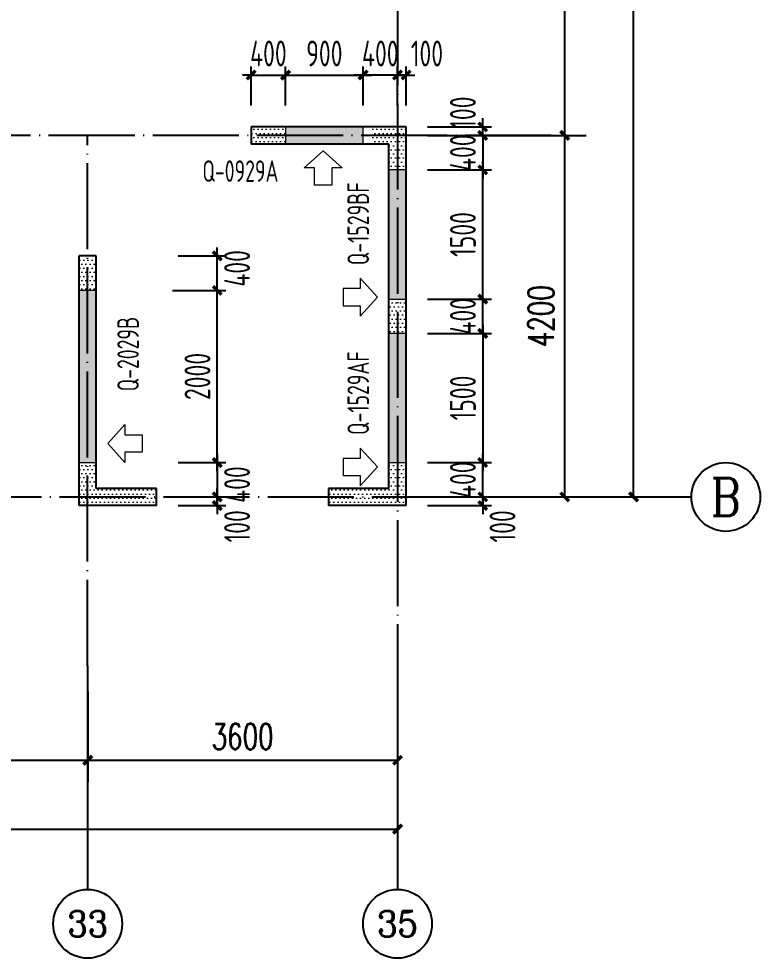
# Model space of a CAD drawing. Extents: x -85320 to 1679916, y -1321939 to 627.
# Drawn here: x 1151019 to 1159633, y -780669 to -769753 of the extents above; entities that cross this region are included whole.
import ezdxf
from ezdxf.enums import TextEntityAlignment as Align

# ---------------------------------------------------------------- set-up
doc = ezdxf.new("R2010")
doc.units = 0
doc.header["$LTSCALE"] = 1000
doc.linetypes.add('DOTE', pattern=[2.42, 2, -0.2, 0.02, -0.2])
for name, color, linetype in [('AXIS', 3, 'Continuous'), ('AXIS_TEXT', 7, 'Continuous'), ('DOTE', 1, 'DOTE'), ('G-06墙-01砼墙', 50, 'Continuous')]:
    doc.layers.add(name, color=color, linetype=linetype)
for name, color, linetype, lineweight in [('DIM', 3, 'Continuous', 0), ('WCOL', 7, 'Continuous', 0), ('WCOL_DE_DIM', 3, 'Continuous', 0), ('WCOL_HATCH', 251, 'Continuous', 0), ('预制墙标注', 2, 'Continuous', 18)]:
    doc.layers.add(name, color=color, linetype=linetype, lineweight=lineweight)
doc.styles.add('_TCH_AXIS', font='COMPLEX', dxfattribs={"bigfont": 'GBCBIG'})
doc.styles.add('_TCH_DIM_T3', font='SIMPLEX', dxfattribs={"width": 0.705882, "bigfont": 'GBCBIG'})
doc.styles.add('COMPLEX', font='COMPLEX')
doc.styles.add('TSSD_Dimension', font='tssdeng.shx', dxfattribs={"width": 0.7, "bigfont": 'hztxt.shx'})
doc.styles.add('TSSD_Rein', font='Tssdeng.shx', dxfattribs={"width": 0.7, "bigfont": 'hztxt.shx'})
doc.styles.add('样式 1', font='yjkeng.shx', dxfattribs={"width": 0.7, "bigfont": 'yjkchn.shx'})
doc.dimstyles.new('_TCH_ARCH&&100', dxfattribs={"dimtxt": 297.5, "dimasz": 100, "dimexe": 250, "dimexo": 300, "dimgap": 126.25, "dimtad": 1, "dimdec": 0, "dimzin": 0, "dimdsep": 46, "dimtxsty": '_TCH_DIM_T3', "dimblk": 'ARCHTICK', "dimcen": 0.09, "dimclrt": 7, "dimazin": 2, "dimtfac": 1, "dimtdec": 0, "dimtix": 1, "dimtmove": 2, "dimatfit": 3, "dimfxl": 1, "dimtolj": 1, "dimtzin": 0, "dimarcsym": 0})
doc.dimstyles.new('TSSD_100_100', dxfattribs={"dimtxt": 300, "dimasz": 100, "dimexe": 100, "dimexo": 250, "dimgap": 100, "dimtad": 1, "dimdec": 0, "dimzin": 0, "dimdsep": 46, "dimtxsty": 'TSSD_Dimension', "dimblk": 'ARCHTICK', "dimblk1": 'ARCHTICK', "dimblk2": 'ARCHTICK', "dimcen": 0, "dimdle": 100, "dimclrt": 7, "dimadec": 0, "dimazin": 0, "dimtfac": 1, "dimtdec": 0, "dimtix": 1, "dimtmove": 2, "dimatfit": 3, "dimfxl": 1, "dimtolj": 1, "dimtzin": 0, "dimarcsym": 0})
doc.dimstyles.new('TSSD_100_100$0', dxfattribs={"dimtxt": 300, "dimasz": 100, "dimexe": 100, "dimexo": 250, "dimgap": 80, "dimtad": 1, "dimdec": 0, "dimzin": 0, "dimdsep": 46, "dimtxsty": 'TSSD_Rein', "dimblk": 'ARCHTICK', "dimcen": 0, "dimdle": 100, "dimclrt": 7, "dimadec": 0, "dimazin": 0, "dimtfac": 1, "dimtdec": 0, "dimtix": 1, "dimtmove": 2, "dimatfit": 3, "dimldrblk": '_TSDBK', "dimfxl": 1, "dimtolj": 1, "dimtzin": 0, "dimarcsym": 0})
pattern_1 = [(0, (-5587162.457, -547627.714), (23.8125, 47.625), [0, -47.625])]

# ---------------------------------------------------------------- blocks, each defined once
blk = doc.blocks.new('_ArchTick')
at = {"color": 0, "linetype": 'ByBlock', "const_width": 0.4}
blk.add_lwpolyline([(-0.5, -0.5), (0.5, 0.5)], dxfattribs=at)
blk = doc.blocks.new('*D14')
at = {"layer": 'AXIS', "color": 0, "lineweight": -2, "transparency": 16777216}
for p, q in [((1501930, -350498), (1501930, -351546)), ((1505830, -350498), (1505830, -351546)), ((1501930, -351296), (1505830, -351296))]:
    blk.add_line(p, q, dxfattribs=at)
at = {"layer": 'Defpoints', "color": 0, "transparency": 16777216}
for p in [(1501930, -350198), (1505830, -350198), (1505830, -351296)]:
    blk.add_point(p, dxfattribs=at)
at = {"layer": 'AXIS', "color": 0, "lineweight": -2, "transparency": 16777216, "xscale": 100, "yscale": 100, "zscale": 100, "rotation": 180}
blk.add_blockref('_ArchTick', (1501930, -351296), dxfattribs=at)
at = {"layer": 'AXIS', "color": 0, "lineweight": -2, "transparency": 16777216, "xscale": 100, "yscale": 100, "zscale": 100}
blk.add_blockref('_ArchTick', (1505830, -351296), dxfattribs=at)
at = {"layer": 'AXIS', "color": 7, "transparency": 16777216, "insert": (1503880, -351021), "char_height": 297.5, "attachment_point": 5, "style": '_TCH_DIM_T3'}
blk.add_mtext('\\A1;3900', dxfattribs=at)
blk = doc.blocks.new('*D15')
at = {"layer": 'AXIS', "color": 0, "lineweight": -2, "transparency": 16777216}
for p, q in [((1505830, -350498), (1505830, -351546)), ((1509430, -350498), (1509430, -351546)), ((1505830, -351296), (1509430, -351296))]:
    blk.add_line(p, q, dxfattribs=at)
at = {"layer": 'Defpoints', "color": 0, "transparency": 16777216}
for p in [(1505830, -350198), (1509430, -350198), (1509430, -351296)]:
    blk.add_point(p, dxfattribs=at)
at = {"layer": 'AXIS', "color": 0, "lineweight": -2, "transparency": 16777216, "xscale": 100, "yscale": 100, "zscale": 100, "rotation": 180}
blk.add_blockref('_ArchTick', (1505830, -351296), dxfattribs=at)
at = {"layer": 'AXIS', "color": 0, "lineweight": -2, "transparency": 16777216, "xscale": 100, "yscale": 100, "zscale": 100}
blk.add_blockref('_ArchTick', (1509430, -351296), dxfattribs=at)
at = {"layer": 'AXIS', "color": 7, "transparency": 16777216, "insert": (1507630, -351021), "char_height": 297.5, "attachment_point": 5, "style": '_TCH_DIM_T3'}
blk.add_mtext('\\A1;3600', dxfattribs=at)
blk = doc.blocks.new('*D39')
at = {"layer": 'AXIS', "color": 0, "lineweight": -2, "transparency": 16777216}
for p, q in [((1510334, -344036), (1511622, -344036)), ((1511372, -348236), (1511372, -344036)), ((1510334, -348236), (1511622, -348236))]:
    blk.add_line(p, q, dxfattribs=at)
at = {"layer": 'Defpoints', "color": 0, "transparency": 16777216}
for p in [(1510034, -344036), (1511372, -344036), (1510034, -348236)]:
    blk.add_point(p, dxfattribs=at)
at = {"layer": 'AXIS', "color": 0, "lineweight": -2, "transparency": 16777216, "xscale": 100, "yscale": 100, "zscale": 100}
for p, rotation in [((1511372, -344036), 90), ((1511372, -348236), 270)]:
    blk.add_blockref('_ArchTick', p, dxfattribs=dict(at, rotation=rotation))
at = {"layer": 'AXIS', "color": 7, "transparency": 16777216, "insert": (1511097, -346136), "char_height": 297.5, "attachment_point": 5, "rotation": 90, "style": '_TCH_DIM_T3'}
blk.add_mtext('\\A1;4200', dxfattribs=at)
blk = doc.blocks.new('*D40')
at = {"layer": 'AXIS', "color": 0, "lineweight": -2, "transparency": 16777216}
for p, q in [((1510334, -339436), (1511622, -339436)), ((1511372, -344036), (1511372, -339436)), ((1510334, -344036), (1511622, -344036))]:
    blk.add_line(p, q, dxfattribs=at)
at = {"layer": 'Defpoints', "color": 0, "transparency": 16777216}
for p in [(1510034, -339436), (1511372, -339436), (1510034, -344036)]:
    blk.add_point(p, dxfattribs=at)
at = {"layer": 'AXIS', "color": 0, "lineweight": -2, "transparency": 16777216, "xscale": 100, "yscale": 100, "zscale": 100}
for p, rotation in [((1511372, -339436), 90), ((1511372, -344036), 270)]:
    blk.add_blockref('_ArchTick', p, dxfattribs=dict(at, rotation=rotation))
at = {"layer": 'AXIS', "color": 7, "transparency": 16777216, "insert": (1511097, -341736), "char_height": 297.5, "attachment_point": 5, "rotation": 90, "style": '_TCH_DIM_T3'}
blk.add_mtext('\\A1;4600', dxfattribs=at)
blk = doc.blocks.new('_AXISO')
blk.add_circle((0, 0), 0.5)
at = {"layer": 'AXIS_TEXT', "style": 'COMPLEX', "width": 1.041667}
blk.add_attdef('A', text='', height=0.56, dxfattribs=at).set_placement((-0.25, -0.28), (0.25, -0.28), align=Align.FIT)
blk = doc.blocks.new('*D44')
at = {"layer": 'AXIS', "color": 0, "lineweight": -2, "transparency": 16777216}
for p, q in [((1462830, -350498), (1462830, -352346)), ((1509430, -350498), (1509430, -352346)), ((1462830, -352096), (1509430, -352096))]:
    blk.add_line(p, q, dxfattribs=at)
at = {"layer": 'Defpoints', "color": 0, "transparency": 16777216}
for p in [(1462830, -350198), (1509430, -350198), (1509430, -352096)]:
    blk.add_point(p, dxfattribs=at)
at = {"layer": 'AXIS', "color": 0, "lineweight": -2, "transparency": 16777216, "xscale": 100, "yscale": 100, "zscale": 100, "rotation": 180}
blk.add_blockref('_ArchTick', (1462830, -352096), dxfattribs=at)
at = {"layer": 'AXIS', "color": 0, "lineweight": -2, "transparency": 16777216, "xscale": 100, "yscale": 100, "zscale": 100}
blk.add_blockref('_ArchTick', (1509430, -352096), dxfattribs=at)
at = {"layer": 'AXIS', "color": 7, "transparency": 16777216, "insert": (1486130, -351821), "char_height": 297.5, "attachment_point": 5, "style": '_TCH_DIM_T3'}
blk.add_mtext('\\A1;46600', dxfattribs=at)
blk = doc.blocks.new('*D47')
at = {"layer": 'AXIS', "color": 0, "lineweight": -2, "transparency": 16777216}
for p, q in [((1510334, -333836), (1512422, -333836)), ((1512172, -348236), (1512172, -333836)), ((1510334, -348236), (1512422, -348236))]:
    blk.add_line(p, q, dxfattribs=at)
at = {"layer": 'Defpoints', "color": 0, "transparency": 16777216}
for p in [(1510034, -333836), (1512172, -333836), (1510034, -348236)]:
    blk.add_point(p, dxfattribs=at)
at = {"layer": 'AXIS', "color": 0, "lineweight": -2, "transparency": 16777216, "xscale": 100, "yscale": 100, "zscale": 100}
for p, rotation in [((1512172, -333836), 90), ((1512172, -348236), 270)]:
    blk.add_blockref('_ArchTick', p, dxfattribs=dict(at, rotation=rotation))
at = {"layer": 'AXIS', "color": 7, "transparency": 16777216, "insert": (1511897, -341036), "char_height": 297.5, "attachment_point": 5, "rotation": 90, "style": '_TCH_DIM_T3'}
blk.add_mtext('\\A1;14400', dxfattribs=at)
blk = doc.blocks.new('*D149')
at = {"layer": 'Defpoints', "color": 0, "transparency": 16777216}
for p in [(1152619, -775309), (1153325, -775309), (1152619, -775409)]:
    blk.add_point(p, dxfattribs=at)
at = {"layer": 'DIM', "color": 0, "lineweight": -2, "transparency": 16777216}
for p, q in [((1153325, -775309), (1153325, -775209)), ((1152869, -775309), (1153425, -775309)), ((1153325, -775409), (1153325, -775309)), ((1152869, -775409), (1153425, -775409)), ((1153325, -775409), (1153325, -775509))]:
    blk.add_line(p, q, dxfattribs=at)
at = {"layer": 'DIM', "color": 0, "lineweight": -2, "transparency": 16777216, "xscale": 100, "yscale": 100, "zscale": 100}
for p, rotation in [((1153325, -775309), 270), ((1153325, -775409), 90)]:
    blk.add_blockref('_ArchTick', p, dxfattribs=dict(at, rotation=rotation))
at = {"layer": 'DIM', "color": 7, "transparency": 16777216, "insert": (1153555, -775650), "char_height": 300, "attachment_point": 5, "rotation": 90, "style": 'TSSD_Rein'}
blk.add_mtext('\\A1;100', dxfattribs=at)
blk = doc.blocks.new('_TSDBK')
blk.add_line((-1, 0), (0, 0))
at = {"const_width": 0.5}
blk.add_lwpolyline([(-0.7, -0.7), (0.7, 0.7)], dxfattribs=at)
blk = doc.blocks.new('*D150')
at = {"layer": 'Defpoints', "color": 0, "transparency": 16777216}
for p in [(1152556, -772909), (1153325, -772909), (1152619, -774909)]:
    blk.add_point(p, dxfattribs=at)
at = {"layer": 'DIM', "color": 0, "lineweight": -2, "transparency": 16777216}
for p, q in [((1153325, -775009), (1153325, -772809)), ((1152806, -772909), (1153425, -772909)), ((1152869, -774909), (1153425, -774909))]:
    blk.add_line(p, q, dxfattribs=at)
at = {"layer": 'DIM', "color": 0, "lineweight": -2, "transparency": 16777216, "xscale": 100, "yscale": 100, "zscale": 100}
for p, rotation in [((1153325, -772909), 90), ((1153325, -774909), 270)]:
    blk.add_blockref('_ArchTick', p, dxfattribs=dict(at, rotation=rotation))
at = {"layer": 'DIM', "color": 7, "transparency": 16777216, "insert": (1153095, -773909), "char_height": 300, "attachment_point": 5, "rotation": 90, "style": 'TSSD_Rein'}
blk.add_mtext('\\A1;2000', dxfattribs=at)
blk = doc.blocks.new('*D151')
at = {"layer": 'Defpoints', "color": 0, "transparency": 16777216}
for p in [(1155519, -775309), (1156409, -775309), (1155519, -775409)]:
    blk.add_point(p, dxfattribs=at)
at = {"layer": 'DIM', "color": 0, "lineweight": -2, "transparency": 16777216}
for p, q in [((1156409, -775309), (1156409, -775209)), ((1155769, -775309), (1156509, -775309)), ((1156409, -775409), (1156409, -775309)), ((1155769, -775409), (1156509, -775409)), ((1156409, -775409), (1156409, -775509))]:
    blk.add_line(p, q, dxfattribs=at)
at = {"layer": 'DIM', "color": 0, "lineweight": -2, "transparency": 16777216, "xscale": 100, "yscale": 100, "zscale": 100}
for p, rotation in [((1156409, -775309), 270), ((1156409, -775409), 90)]:
    blk.add_blockref('_ArchTick', p, dxfattribs=dict(at, rotation=rotation))
at = {"layer": 'DIM', "color": 7, "transparency": 16777216, "insert": (1156639, -775651), "char_height": 300, "attachment_point": 5, "rotation": 90, "style": 'TSSD_Rein'}
blk.add_mtext('\\A1;100', dxfattribs=at)
blk = doc.blocks.new('*D152')
at = {"layer": 'Defpoints', "color": 0, "transparency": 16777216}
for p in [(1155519, -771509), (1156409, -771509), (1155519, -773009)]:
    blk.add_point(p, dxfattribs=at)
at = {"layer": 'DIM', "color": 0, "lineweight": -2, "transparency": 16777216}
for p, q in [((1156409, -773109), (1156409, -771409)), ((1155769, -771509), (1156509, -771509)), ((1155769, -773009), (1156509, -773009))]:
    blk.add_line(p, q, dxfattribs=at)
at = {"layer": 'DIM', "color": 0, "lineweight": -2, "transparency": 16777216, "xscale": 100, "yscale": 100, "zscale": 100}
for p, rotation in [((1156409, -771509), 90), ((1156409, -773009), 270)]:
    blk.add_blockref('_ArchTick', p, dxfattribs=dict(at, rotation=rotation))
at = {"layer": 'DIM', "color": 7, "transparency": 16777216, "insert": (1156179, -772259), "char_height": 300, "attachment_point": 5, "rotation": 90, "style": 'TSSD_Rein'}
blk.add_mtext('\\A1;1500', dxfattribs=at)
blk = doc.blocks.new('*D153')
at = {"layer": 'Defpoints', "color": 0, "transparency": 16777216}
for p in [(1155519, -771009), (1155519, -771109), (1156409, -771009)]:
    blk.add_point(p, dxfattribs=at)
at = {"layer": 'DIM', "color": 0, "lineweight": -2, "transparency": 16777216}
for p, q in [((1156409, -771009), (1156409, -770909)), ((1155769, -771009), (1156509, -771009)), ((1155769, -771109), (1156509, -771109)), ((1156409, -771109), (1156409, -771009)), ((1156409, -771109), (1156409, -771209))]:
    blk.add_line(p, q, dxfattribs=at)
at = {"layer": 'DIM', "color": 0, "lineweight": -2, "transparency": 16777216, "xscale": 100, "yscale": 100, "zscale": 100}
for p, rotation in [((1156409, -771009), 270), ((1156409, -771109), 90)]:
    blk.add_blockref('_ArchTick', p, dxfattribs=dict(at, rotation=rotation))
at = {"layer": 'DIM', "color": 7, "transparency": 16777216, "insert": (1156179, -770843), "char_height": 300, "attachment_point": 5, "rotation": 90, "style": 'TSSD_Rein'}
blk.add_mtext('\\A1;100', dxfattribs=at)
blk = doc.blocks.new('*D161')
at = {"layer": 'Defpoints', "color": 0, "transparency": 16777216}
for p in [(1155519, -771109), (1155519, -771509), (1156409, -771509)]:
    blk.add_point(p, dxfattribs=at)
at = {"layer": 'DIM', "color": 0, "lineweight": -2, "transparency": 16777216}
for p, q in [((1155769, -771109), (1156509, -771109)), ((1156409, -771109), (1156409, -771009)), ((1156409, -771109), (1156409, -771509)), ((1155769, -771509), (1156509, -771509)), ((1156409, -771509), (1156409, -771609))]:
    blk.add_line(p, q, dxfattribs=at)
at = {"layer": 'DIM', "color": 0, "lineweight": -2, "transparency": 16777216, "xscale": 100, "yscale": 100, "zscale": 100}
for p, rotation in [((1156409, -771109), 270), ((1156409, -771509), 90)]:
    blk.add_blockref('_ArchTick', p, dxfattribs=dict(at, rotation=rotation))
at = {"layer": 'DIM', "color": 7, "transparency": 16777216, "insert": (1156179, -771309), "char_height": 300, "attachment_point": 5, "rotation": 90, "style": 'TSSD_Rein'}
blk.add_mtext('\\A1;400', dxfattribs=at)
blk = doc.blocks.new('*D162')
at = {"layer": 'Defpoints', "color": 0, "transparency": 16777216}
for p in [(1155519, -774909), (1156409, -774909), (1155519, -775309)]:
    blk.add_point(p, dxfattribs=at)
at = {"layer": 'DIM', "color": 0, "lineweight": -2, "transparency": 16777216}
for p, q in [((1156409, -774909), (1156409, -774809)), ((1155769, -774909), (1156509, -774909)), ((1156409, -775309), (1156409, -774909)), ((1155769, -775309), (1156509, -775309)), ((1156409, -775309), (1156409, -775409))]:
    blk.add_line(p, q, dxfattribs=at)
at = {"layer": 'DIM', "color": 0, "lineweight": -2, "transparency": 16777216, "xscale": 100, "yscale": 100, "zscale": 100}
for p, rotation in [((1156409, -774909), 270), ((1156409, -775309), 90)]:
    blk.add_blockref('_ArchTick', p, dxfattribs=dict(at, rotation=rotation))
at = {"layer": 'DIM', "color": 7, "transparency": 16777216, "insert": (1156179, -775109), "char_height": 300, "attachment_point": 5, "rotation": 90, "style": 'TSSD_Rein'}
blk.add_mtext('\\A1;400', dxfattribs=at)
blk = doc.blocks.new('*D163')
at = {"layer": 'Defpoints', "color": 0, "transparency": 16777216}
for p in [(1152619, -774909), (1152619, -775309), (1153325, -775309)]:
    blk.add_point(p, dxfattribs=at)
at = {"layer": 'DIM', "color": 0, "lineweight": -2, "transparency": 16777216}
for p, q in [((1153325, -774809), (1153325, -775409)), ((1152869, -774909), (1153425, -774909)), ((1152869, -775309), (1153425, -775309))]:
    blk.add_line(p, q, dxfattribs=at)
at = {"layer": 'DIM', "color": 0, "lineweight": -2, "transparency": 16777216, "xscale": 100, "yscale": 100, "zscale": 100}
for p, rotation in [((1153325, -774909), 90), ((1153325, -775309), 270)]:
    blk.add_blockref('_ArchTick', p, dxfattribs=dict(at, rotation=rotation))
at = {"layer": 'DIM', "color": 7, "transparency": 16777216, "insert": (1153555, -775165), "char_height": 300, "attachment_point": 5, "rotation": 90, "style": 'TSSD_Rein'}
blk.add_mtext('\\A1;400', dxfattribs=at)
blk = doc.blocks.new('*D164')
at = {"layer": 'Defpoints', "color": 0, "transparency": 16777216}
for p in [(1152619, -772509), (1153325, -772509), (1152619, -772909)]:
    blk.add_point(p, dxfattribs=at)
at = {"layer": 'DIM', "color": 0, "lineweight": -2, "transparency": 16777216}
for p, q in [((1153325, -773009), (1153325, -772409)), ((1152869, -772509), (1153425, -772509)), ((1152869, -772909), (1153425, -772909))]:
    blk.add_line(p, q, dxfattribs=at)
at = {"layer": 'DIM', "color": 0, "lineweight": -2, "transparency": 16777216, "xscale": 100, "yscale": 100, "zscale": 100}
for p, rotation in [((1153325, -772509), 90), ((1153325, -772909), 270)]:
    blk.add_blockref('_ArchTick', p, dxfattribs=dict(at, rotation=rotation))
at = {"layer": 'DIM', "color": 7, "transparency": 16777216, "insert": (1153555, -772653), "char_height": 300, "attachment_point": 5, "rotation": 90, "style": 'TSSD_Rein'}
blk.add_mtext('\\A1;400', dxfattribs=at)
blk = doc.blocks.new('*D204')
at = {"layer": 'Defpoints', "color": 0, "transparency": 16777216}
for p in [(1155419, -770406), (1155419, -771009), (1155519, -771009)]:
    blk.add_point(p, dxfattribs=at)
at = {"layer": 'DIM', "color": 0, "lineweight": -2, "transparency": 16777216}
for p, q in [((1155419, -770759), (1155419, -770306)), ((1155519, -770759), (1155519, -770306)), ((1155419, -770406), (1155319, -770406)), ((1155519, -770406), (1155419, -770406)), ((1155519, -770406), (1155619, -770406))]:
    blk.add_line(p, q, dxfattribs=at)
at = {"layer": 'DIM', "color": 0, "lineweight": -2, "transparency": 16777216, "xscale": 100, "yscale": 100, "zscale": 100}
blk.add_blockref('_ArchTick', (1155419, -770406), dxfattribs=at)
at = {"layer": 'DIM', "color": 0, "lineweight": -2, "transparency": 16777216, "xscale": 100, "yscale": 100, "zscale": 100, "rotation": 180}
blk.add_blockref('_ArchTick', (1155519, -770406), dxfattribs=at)
at = {"layer": 'DIM', "color": 7, "transparency": 16777216, "insert": (1155761, -770156), "char_height": 300, "attachment_point": 5, "style": 'TSSD_Dimension'}
blk.add_mtext('\\A1;100', dxfattribs=at)
blk = doc.blocks.new('*D205')
at = {"layer": 'Defpoints', "color": 0, "transparency": 16777216}
for p in [(1155019, -770406), (1155019, -771009), (1155419, -771009)]:
    blk.add_point(p, dxfattribs=at)
at = {"layer": 'DIM', "color": 0, "lineweight": -2, "transparency": 16777216}
for p, q in [((1155019, -770759), (1155019, -770306)), ((1155419, -770759), (1155419, -770306)), ((1155019, -770406), (1154919, -770406)), ((1155419, -770406), (1155019, -770406)), ((1155419, -770406), (1155519, -770406))]:
    blk.add_line(p, q, dxfattribs=at)
at = {"layer": 'DIM', "color": 0, "lineweight": -2, "transparency": 16777216, "xscale": 100, "yscale": 100, "zscale": 100}
blk.add_blockref('_ArchTick', (1155019, -770406), dxfattribs=at)
at = {"layer": 'DIM', "color": 0, "lineweight": -2, "transparency": 16777216, "xscale": 100, "yscale": 100, "zscale": 100, "rotation": 180}
blk.add_blockref('_ArchTick', (1155419, -770406), dxfattribs=at)
at = {"layer": 'DIM', "color": 7, "transparency": 16777216, "insert": (1155219, -770156), "char_height": 300, "attachment_point": 5, "style": 'TSSD_Dimension'}
blk.add_mtext('\\A1;400', dxfattribs=at)
blk = doc.blocks.new('*D206')
at = {"layer": 'Defpoints', "color": 0, "transparency": 16777216}
for p in [(1155019, -770406), (1154119, -771009), (1155019, -771009)]:
    blk.add_point(p, dxfattribs=at)
at = {"layer": 'DIM', "color": 0, "lineweight": -2, "transparency": 16777216}
for p, q in [((1154119, -770759), (1154119, -770306)), ((1155019, -770759), (1155019, -770306)), ((1154019, -770406), (1155119, -770406))]:
    blk.add_line(p, q, dxfattribs=at)
at = {"layer": 'DIM', "color": 0, "lineweight": -2, "transparency": 16777216, "xscale": 100, "yscale": 100, "zscale": 100, "rotation": 180}
blk.add_blockref('_ArchTick', (1154119, -770406), dxfattribs=at)
at = {"layer": 'DIM', "color": 0, "lineweight": -2, "transparency": 16777216, "xscale": 100, "yscale": 100, "zscale": 100}
blk.add_blockref('_ArchTick', (1155019, -770406), dxfattribs=at)
at = {"layer": 'DIM', "color": 7, "transparency": 16777216, "insert": (1154569, -770156), "char_height": 300, "attachment_point": 5, "style": 'TSSD_Dimension'}
blk.add_mtext('\\A1;900', dxfattribs=at)
blk = doc.blocks.new('*D207')
at = {"layer": 'Defpoints', "color": 0, "transparency": 16777216}
for p in [(1154119, -770406), (1153719, -771009), (1154119, -771009)]:
    blk.add_point(p, dxfattribs=at)
at = {"layer": 'DIM', "color": 0, "lineweight": -2, "transparency": 16777216}
for p, q in [((1153719, -770759), (1153719, -770306)), ((1154119, -770759), (1154119, -770306)), ((1153719, -770406), (1153619, -770406)), ((1153719, -770406), (1154119, -770406)), ((1154119, -770406), (1154219, -770406))]:
    blk.add_line(p, q, dxfattribs=at)
at = {"layer": 'DIM', "color": 0, "lineweight": -2, "transparency": 16777216, "xscale": 100, "yscale": 100, "zscale": 100}
blk.add_blockref('_ArchTick', (1153719, -770406), dxfattribs=at)
at = {"layer": 'DIM', "color": 0, "lineweight": -2, "transparency": 16777216, "xscale": 100, "yscale": 100, "zscale": 100, "rotation": 180}
blk.add_blockref('_ArchTick', (1154119, -770406), dxfattribs=at)
at = {"layer": 'DIM', "color": 7, "transparency": 16777216, "insert": (1153919, -770156), "char_height": 300, "attachment_point": 5, "style": 'TSSD_Dimension'}
blk.add_mtext('\\A1;400', dxfattribs=at)
blk = doc.blocks.new('*D216')
at = {"layer": 'Defpoints', "color": 0, "transparency": 16777216}
for p in [(1155519, -773009), (1156409, -773009), (1155519, -773409)]:
    blk.add_point(p, dxfattribs=at)
at = {"layer": 'DIM', "color": 0, "lineweight": -2, "transparency": 16777216}
for p, q in [((1156409, -773009), (1156409, -772909)), ((1155769, -773009), (1156509, -773009)), ((1156409, -773409), (1156409, -773009)), ((1155769, -773409), (1156509, -773409)), ((1156409, -773409), (1156409, -773509))]:
    blk.add_line(p, q, dxfattribs=at)
at = {"layer": 'DIM', "color": 0, "lineweight": -2, "transparency": 16777216, "xscale": 100, "yscale": 100, "zscale": 100}
for p, rotation in [((1156409, -773009), 270), ((1156409, -773409), 90)]:
    blk.add_blockref('_ArchTick', p, dxfattribs=dict(at, rotation=rotation))
at = {"layer": 'DIM', "color": 7, "transparency": 16777216, "insert": (1156179, -773209), "char_height": 300, "attachment_point": 5, "rotation": 90, "style": 'TSSD_Rein'}
blk.add_mtext('\\A1;400', dxfattribs=at)
blk = doc.blocks.new('*D217')
at = {"layer": 'Defpoints', "color": 0, "transparency": 16777216}
for p in [(1155519, -773409), (1155519, -774909), (1156409, -774909)]:
    blk.add_point(p, dxfattribs=at)
at = {"layer": 'DIM', "color": 0, "lineweight": -2, "transparency": 16777216}
for p, q in [((1155769, -773409), (1156509, -773409)), ((1156409, -773309), (1156409, -775009)), ((1155769, -774909), (1156509, -774909))]:
    blk.add_line(p, q, dxfattribs=at)
at = {"layer": 'DIM', "color": 0, "lineweight": -2, "transparency": 16777216, "xscale": 100, "yscale": 100, "zscale": 100}
for p, rotation in [((1156409, -773409), 90), ((1156409, -774909), 270)]:
    blk.add_blockref('_ArchTick', p, dxfattribs=dict(at, rotation=rotation))
at = {"layer": 'DIM', "color": 7, "transparency": 16777216, "insert": (1156179, -774159), "char_height": 300, "attachment_point": 5, "rotation": 90, "style": 'TSSD_Rein'}
blk.add_mtext('\\A1;1500', dxfattribs=at)
blk = doc.blocks.new('GFHDF')
at = {"layer": 'AXIS'}
for p, q in [((1510006.2, -348236.4), (1512843.4, -348236.4)), ((1505829.7, -350197.9), (1505829.7, -352796.4)), ((1509429.7, -350197.9), (1509429.7, -352796.4))]:
    blk.add_line(p, q, dxfattribs=at)
at = {"layer": 'DOTE', "ltscale": 0.5}
for p, q in [((1509429.7, -331564.7), (1509429.7, -351166.4)), ((1511216.4, -344036.4), (1498229.7, -344036.4)), ((1505829.7, -350197.9), (1505829.7, -344036.4)), ((1460731.9, -348236.4), (1511216.4, -348236.4))]:
    blk.add_line(p, q, dxfattribs=at)
at = {"layer": 'AXIS'}
ref = blk.add_blockref('_AXISO', (1513243.4, -348236.4), dxfattribs=dict(at, xscale=800, yscale=800, zscale=800))
ref.add_attrib('A', 'B', dxfattribs={"layer": 'AXIS_TEXT', "height": 435.3, "style": '_TCH_AXIS'}).set_placement((1513067.2, -348454.1), (1513419.5, -348454.1), align=Align.FIT)
ref = blk.add_blockref('_AXISO', (1505829.7, -353196.4), dxfattribs=dict(at, xscale=800, yscale=800, zscale=800))
ref.add_attrib('A', '33', dxfattribs={"layer": 'AXIS_TEXT', "height": 300.65, "style": '_TCH_AXIS'}).set_placement((1505593.5, -353346.7), (1506065.9, -353346.7), align=Align.FIT)
ref = blk.add_blockref('_AXISO', (1509429.7, -353196.4), dxfattribs=dict(at, xscale=800, yscale=800, zscale=800))
ref.add_attrib('A', '35', dxfattribs={"layer": 'AXIS_TEXT', "height": 300.65, "style": '_TCH_AXIS'}).set_placement((1509193.5, -353346.7), (1509665.9, -353346.7), align=Align.FIT)
for p1, p2, distance, picture, middle in [((1510034.4, -348236.4), (1510034.4, -333836.4), -2137.2, '*D47', (1511896.6, -341036.4)), ((1510034.4, -344036.4), (1510034.4, -339436.4), -1337.2, '*D40', (1511096.6, -341736.4)), ((1510034.4, -348236.4), (1510034.4, -344036.4), -1337.2, '*D39', (1511096.6, -346136.4)), ((1462829.7, -350197.9), (1509429.7, -350197.9), -1898.5, '*D44', (1486129.7, -351821.4)), ((1501929.7, -350197.9), (1505829.7, -350197.9), -1098.5, '*D14', (1503879.7, -351021.4)), ((1505829.7, -350197.9), (1509429.7, -350197.9), -1098.5, '*D15', (1507629.7, -351021.4))]:
    dim = blk.add_aligned_dim(p1=p1, p2=p2, distance=distance, dimstyle='_TCH_ARCH&&100', dxfattribs=at)
    dim.commit()
    dim.dimension.update_dxf_attribs({"geometry": picture, "text_midpoint": middle})

msp = doc.modelspace()

# ---------------------------------------------------------------- hatches: boundary and pattern name
at = {"layer": 'WCOL_DE_DIM'}
h = msp.add_hatch(color=6, dxfattribs=at)
h.dxf.hatch_style = 1
h.paths.add_polyline_path([(1155019.044, -771008.84), (1154119.044, -771008.84), (1154119.044, -771208.84), (1155019.044, -771208.84)])
h = msp.add_hatch(color=6, dxfattribs=at)
h.dxf.hatch_style = 1
h.paths.add_polyline_path([(1155519.044, -771508.84), (1155319.044, -771508.84), (1155319.044, -774908.84), (1155519.044, -774908.84)])
h.paths.add_polyline_path([(1155319.044, -773408.84), (1155519.044, -773408.84), (1155519.044, -773008.84), (1155319.044, -773008.84)], flags=16)
h = msp.add_hatch(color=6, dxfattribs=at)
h.dxf.hatch_style = 1
h.paths.add_polyline_path([(1151919.044, -772908.84), (1151719.044, -772908.84), (1151719.044, -774908.84), (1151919.044, -774908.84)])
at = {"layer": 'WCOL_HATCH'}
h = msp.add_hatch(dxfattribs=at)
h.set_pattern_fill('DOTS', color=256, scale=30, style=0)
h.set_pattern_definition(pattern_1)
h.paths.add_polyline_path([(1154119.044, -771008.84), (1154119.044, -771208.84), (1153719.044, -771208.84), (1153719.044, -771008.84)], flags=0)
h = msp.add_hatch(dxfattribs=at)
h.set_pattern_fill('DOTS', color=256, scale=30, style=0)
h.set_pattern_definition(pattern_1)
h.paths.add_polyline_path([(1155519.044, -771008.84), (1155519.044, -771508.84), (1155319.044, -771508.84), (1155319.044, -771208.84), (1155119.044, -771208.84), (1155119.044, -771008.84)])
h = msp.add_hatch(dxfattribs=at)
h.set_pattern_fill('DOTS', color=256, scale=30, style=0)
h.set_pattern_definition([(0, (-5587162.457, -546527.714), (23.8125, 47.625), [0, -47.625])])
h.paths.add_polyline_path([(1151919.044, -772908.84), (1151719.044, -772908.84), (1151719.044, -772508.84), (1151919.044, -772508.84)], flags=0)
h = msp.add_hatch(dxfattribs=at)
h.set_pattern_fill('DOTS', color=256, scale=30, style=0)
h.set_pattern_definition([(0, (-362141.726, -198360.804), (23.8125, 47.625), [0, -47.625])])
h.paths.add_polyline_path([(1155319.044, -773008.84), (1155519.044, -773008.84), (1155519.044, -773408.84), (1155319.044, -773408.84)])
h = msp.add_hatch(dxfattribs=at)
h.set_pattern_fill('DOTS', color=256, scale=30, style=0)
h.set_pattern_definition(pattern_1)
h.paths.add_polyline_path([(1151719.044, -774908.84), (1151719.044, -775408.84), (1152619.044, -775408.84), (1152619.044, -775208.84), (1151919.044, -775208.84), (1151919.044, -774908.84)])
h = msp.add_hatch(dxfattribs=at)
h.set_pattern_fill('DOTS', color=256, scale=30, style=0)
h.set_pattern_definition(pattern_1)
h.paths.add_polyline_path([(1155519.044, -774908.84), (1155519.044, -775408.84), (1154619.044, -775408.84), (1154619.044, -775208.84), (1155319.044, -775208.84), (1155319.044, -774908.84)], flags=0)

# ---------------------------------------------------------------- linework, layer by layer
at = {"layer": 'G-06墙-01砼墙'}
for p, q in [((1155519.044, -771008.84), (1153719.044, -771008.84)), ((1153719.044, -771008.84), (1153719.044, -771208.84)), ((1155519.044, -775408.84), (1155519.044, -771008.84)), ((1155319.044, -771208.84), (1153719.044, -771208.84)), ((1155319.044, -775208.84), (1155319.044, -771208.84)), ((1151719.044, -775408.84), (1151719.044, -772508.84)), ((1151919.044, -772508.84), (1151719.044, -772508.84)), ((1151919.044, -775208.84), (1151919.044, -772508.84)), ((1152619.044, -775208.84), (1151919.044, -775208.84)), ((1152619.044, -775408.84), (1152619.044, -775208.84)), ((1155319.044, -775208.84), (1154619.044, -775208.84)), ((1154619.044, -775208.84), (1154619.044, -775408.84)), ((1152619.044, -775408.84), (1151719.044, -775408.84)), ((1155519.044, -775408.84), (1154619.044, -775408.84))]:
    msp.add_line(p, q, dxfattribs=at)
at = {"layer": 'WCOL'}
for points in [[(1154774.66, -771485.796), (1154654.66, -771485.796), (1154654.66, -771685.796), (1154454.66, -771685.796), (1154454.66, -771485.796), (1154334.66, -771485.796), (1154554.66, -771285.796), (1154774.66, -771485.796)], [(1154986.039, -772768.204), (1154986.039, -772888.204), (1154786.039, -772888.204), (1154786.039, -773088.204), (1154986.039, -773088.204), (1154986.039, -773208.204), (1155186.039, -772988.204), (1154986.039, -772768.204)], [(1152252.049, -774467.852), (1152252.049, -774587.852), (1152452.049, -774587.852), (1152452.049, -774787.852), (1152252.049, -774787.852), (1152252.049, -774907.852), (1152052.049, -774687.852), (1152252.049, -774467.852)], [(1154986.039, -774740.611), (1154986.039, -774860.611), (1154786.039, -774860.611), (1154786.039, -775060.611), (1154986.039, -775060.611), (1154986.039, -775180.611), (1155186.039, -774960.611), (1154986.039, -774740.611)]]:
    msp.add_lwpolyline(points, dxfattribs=at)
msp.add_lwpolyline([(1155319.044, -773008.84), (1155519.044, -773008.84), (1155519.044, -773408.84), (1155319.044, -773408.84)], close=True, dxfattribs=at)
at = {"layer": 'WCOL_DE_DIM'}
for points in [[(1155019.044, -771008.84), (1154119.044, -771008.84), (1154119.044, -771208.84), (1155019.044, -771208.84)], [(1155519.044, -771508.84), (1155319.044, -771508.84), (1155319.044, -774908.84), (1155519.044, -774908.84)], [(1151919.044, -772908.84), (1151719.044, -772908.84), (1151719.044, -774908.84), (1151919.044, -774908.84)]]:
    msp.add_lwpolyline(points, close=True, dxfattribs=at)

# ---------------------------------------------------------------- block references
at = {"layer": 'AXIS'}
msp.add_blockref('GFHDF', (-354010.676, -427072.411), dxfattribs=at)

# ---------------------------------------------------------------- texts
at = {"layer": '预制墙标注', "linetype": 'Continuous', "style": '样式 1', "width": 0.7}
for s, rotation, p in [('Q-0929A', 0.0000025, (1153151.734, -771397.485)), ('Q-1529BF', 90.0000025, (1154837.646, -772616.261)), ('Q-2029B', 90.0000025, (1152163.737, -774082.085)), ('Q-1529AF', 90.0000025, (1154837.646, -774588.667))]:
    msp.add_text(s, height=250, rotation=rotation, dxfattribs=at).set_placement(p, align=Align.TOP_LEFT)

# ---------------------------------------------------------------- dimensions: what is measured, and where the dimension line sits
at = {"layer": 'DIM'}
for base, p1, p2, picture, middle in [((1154119.044, -770405.876), (1153719.044, -771008.84), (1154119.044, -771008.84), '*D207', (1153919.044, -770155.876)), ((1155019.044, -770405.876), (1154119.044, -771008.84), (1155019.044, -771008.84), '*D206', (1154569.044, -770155.876))]:
    dim = msp.add_linear_dim(base=base, p1=p1, p2=p2, dimstyle='TSSD_100_100', dxfattribs=at)
    dim.commit()
    dim.dimension.update_dxf_attribs({"geometry": picture, "text_midpoint": middle})
for base, p1, p2, angle, dimstyle, picture, middle in [((1155019.044, -770405.876), (1155419.044, -771008.84), (1155019.044, -771008.84), 180, 'TSSD_100_100', '*D205', (1155219.044, -770155.876)), ((1156409.206, -771508.84), (1155519.044, -771108.84), (1155519.044, -771508.84), 270, 'TSSD_100_100$0', '*D161', (1156179.206, -771308.84)), ((1156409.206, -771508.84), (1155519.044, -773008.84), (1155519.044, -771508.84), 90, 'TSSD_100_100$0', '*D152', (1156179.206, -772258.84)), ((1153325.485, -772908.84), (1152619.044, -774908.84), (1152555.606, -772908.84), 90, 'TSSD_100_100$0', '*D150', (1153095.485, -773908.84)), ((1156409.206, -773008.84), (1155519.044, -773408.839), (1155519.044, -773008.84), 90, 'TSSD_100_100$0', '*D216', (1156179.206, -773208.84)), ((1156409.206, -774908.839), (1155519.044, -773408.839), (1155519.044, -774908.839), 270, 'TSSD_100_100$0', '*D217', (1156179.206, -774158.839)), ((1156409.206, -774908.84), (1155519.044, -775308.839), (1155519.044, -774908.84), 90, 'TSSD_100_100$0', '*D162', (1156179.206, -775108.839))]:
    dim = msp.add_linear_dim(base=base, p1=p1, p2=p2, angle=angle, dimstyle=dimstyle, dxfattribs=at)
    dim.commit()
    dim.dimension.update_dxf_attribs({"geometry": picture, "text_midpoint": middle})
for base, p1, p2, angle, dimstyle, picture, middle in [((1155419.044, -770405.876), (1155519.044, -771008.84), (1155419.044, -771008.84), 180, 'TSSD_100_100', '*D204', (1155760.967, -770155.876)), ((1156409.206, -771008.84), (1155519.044, -771108.84), (1155519.044, -771008.84), 90, 'TSSD_100_100$0', '*D153', (1156179.206, -770843.037)), ((1153325.485, -772508.839), (1152619.044, -772908.839), (1152619.044, -772508.839), 90, 'TSSD_100_100$0', '*D164', (1153555.485, -772653.045)), ((1153325.485, -775308.84), (1152619.044, -774908.84), (1152619.044, -775308.84), 270, 'TSSD_100_100$0', '*D163', (1153555.485, -775164.635)), ((1153325.485, -775308.84), (1152619.044, -775408.84), (1152619.044, -775308.84), 90, 'TSSD_100_100$0', '*D149', (1153555.485, -775650.13)), ((1156409.206, -775308.84), (1155519.044, -775408.84), (1155519.044, -775308.84), 90, 'TSSD_100_100$0', '*D151', (1156639.206, -775650.763))]:
    dim = msp.add_linear_dim(base=base, p1=p1, p2=p2, angle=angle, dimstyle=dimstyle, dxfattribs=at)
    dim.commit()
    dim.dimension.update_dxf_attribs({"geometry": picture, "text_midpoint": middle, "dimtype": 160})

doc.saveas('drawing.dxf')
